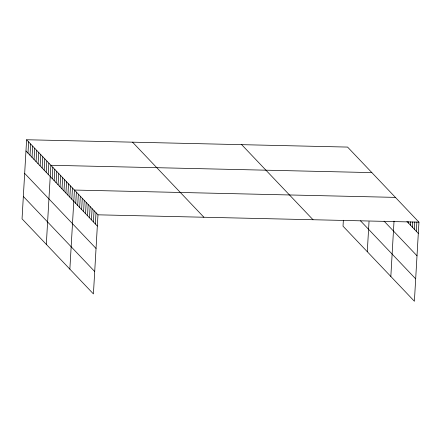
<?xml version="1.0" encoding="UTF-8"?>
<svg xmlns="http://www.w3.org/2000/svg" width="441" height="441" viewBox="0 0 441 441"><rect width="100%" height="100%" fill="white"/><g stroke="black" fill="none" stroke-linecap="round" stroke-linejoin="round"><path stroke-width="0.66" d="M26.609 139.747L22.05 218.846L93.42 293.921L97.979 214.822L26.609 139.747L347.58 147.079L418.95 222.154L414.391 301.253L343.021 226.178L343.363 220.252M27.987 153.115L28.632 141.875M30.005 155.243L30.655 144.003M32.028 157.371L32.678 146.125M34.051 159.499L34.701 148.253M36.074 161.626L36.719 150.381M38.097 163.754L38.742 152.509M40.114 165.882L40.765 154.637M42.138 168.01L42.788 156.764M44.161 170.132L44.811 158.892M46.184 172.26L46.834 161.02M48.207 174.388L48.852 163.142M46.316 244.369L50.875 165.27L371.846 172.607M52.192 178.583L52.837 167.337M54.155 180.645L54.8 169.399M56.117 182.712L56.762 171.466M58.08 184.773L58.725 173.528M60.042 186.841L60.687 175.595M62.005 188.902L62.65 177.657M63.967 190.97L64.612 179.724M65.93 193.031L66.574 181.791M67.892 195.098L68.537 183.853M69.854 197.16L70.499 185.92M71.817 199.227L72.462 187.982M69.865 269.142L74.43 190.049L395.401 197.381M75.742 203.356L76.392 192.111M77.704 205.418L78.355 194.178M79.667 207.485L80.317 196.239M81.629 209.547L82.28 198.307M83.592 211.614L84.242 200.368M85.554 213.676L86.204 202.436M87.516 215.743L88.167 204.497M89.479 217.804L90.129 206.564M91.441 219.872L92.092 208.626M93.404 221.933L94.054 210.693M95.366 224L96.017 212.755M367.287 251.706L369.023 221.625M390.836 276.479L394.028 221.139M408.487 223.074L408.564 221.757M410.45 225.142L410.643 221.834M412.412 227.209L412.721 221.917M414.375 229.27L414.794 221.994M416.337 231.338L416.872 222.077M97.979 214.822L418.95 222.154M406.916 221.426L418.3 233.399M384.039 221.106L417.01 255.791M360.49 220.803L415.681 278.861M241.662 144.659L313.027 219.734M132.532 142.167L203.896 217.242M25.964 150.993L97.329 226.068M24.674 173.385L96.039 248.459M23.34 196.454L94.71 271.529"/></g></svg>
